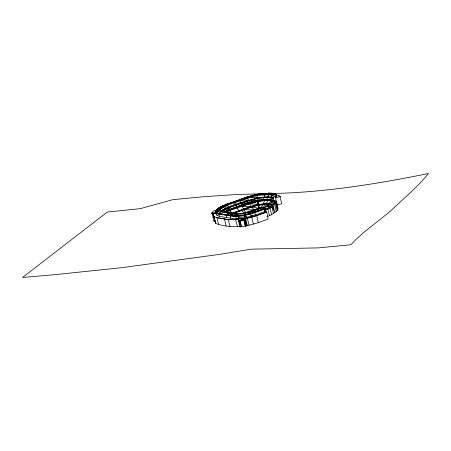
<?xml version="1.0" encoding="UTF-8"?>
<svg xmlns="http://www.w3.org/2000/svg" width="451" height="451" viewBox="0 0 451 451"><rect width="100%" height="100%" fill="white"/><g stroke="black" fill="none" stroke-linecap="round" stroke-linejoin="round"><path stroke-width="0.68" d="M272.06 207.009L271.575 205.019L273.447 203.762L274.687 202.195L275.696 202.014L276.982 207.325L276.209 203.469L276.548 202.183L275.854 201.208L273.227 200.081L272.319 200.413L273.238 204.218L272.528 204.483L270.476 203.931L268.187 205.555L267.668 206.49L267.821 207.099L269.783 207.618L269.636 207.009L267.668 206.49L272.004 205.335M266.896 216.762L271.626 214.659L277.218 210.747L278.092 208.587L276.548 202.183M245.203 217.083L244.628 214.687L244.983 213.024L253.124 210.893L261.417 207.81L264.647 208.334L264.511 210.183M237.705 218.718L236.318 218.915L235.602 215.961L244.651 214.732L244.893 213.678M258.293 222.698L268.182 219.028L266.637 211.902L256.709 215.595L258.293 222.698L245.35 226.176L243.782 219.564L245.35 226.176M267.015 199.359L266.891 200.481L269.816 200.565L271.694 201.253L272.156 200.695L271.412 199.81C255.283 197.831 239.69 205.87 225.021 211.463L225.145 211.97C237.429 206.716 250.249 201.856 263.655 200.667L263.694 199.551L261.202 199.827M264.827 194.494L264.224 197.476L271.22 197.363L273.577 198.277L271.412 200.086L272.032 200.188L272.156 200.695M276.7 194.99L278.741 195.525L280.381 196.523L280.082 196.952L281.74 203.796L277.286 204.94L275.55 197.769L276.333 195.187M273.109 198.395L270.848 197.527L264.01 197.634L263.373 199.505L269.591 199.646L271.474 200.329M268.537 194.883L267.838 197.262M219.654 209.85L221.266 210.741L221.385 211.237L225.162 209.044L226.329 205.679M267.55 197.425L266.665 199.556M269.816 200.565L270.042 199.449M278.476 195.976L278.741 195.525M271.575 205.019L272.427 204.985L274.394 203.66L275.696 202.014M272.393 194.787L271.102 196.867L271.22 197.363M215.832 211.045C218.137 206.445 223.758 205.96 227.935 204.055L228.161 204.98C225.077 206.417 221.176 207.392 219.406 210.589L219.18 209.664L220.736 207.68L226.633 204.089L227.935 204.055M218.476 211.412L216.317 212.41L215.899 211.034L216.672 209.833M215.911 211.378L216.593 209.777L219.823 208.666L220.049 209.591M256.704 194.392L246.889 197.155L222.287 205.989L246.872 197.093L256.777 194.736L266.834 193.8L269.157 193.135L273.165 193.259L276.175 194.539L272.517 194.917C264.63 192.211 255.644 195.368 247.875 197.307C238.974 202.104 226.131 201.693 219.209 209.783L215.899 211.034M271.141 200.915L271.536 200.317C264.235 198.981 256.698 200.966 249.696 202.978L249.572 202.465L259.331 200.035M224.446 212.111L227.124 210.594L228.888 207.629L248.777 200.768L257.645 198.344L264.01 197.634M246.359 216.536L244.949 218.171L237.44 218.944L238.607 217.647L246.359 216.536L244.949 218.171L246.838 225.968M270.848 197.527L269.591 199.646M274.411 194.714L272.613 197.262L272.731 197.758M268.266 200.391L265.853 203.987L270.431 204.297M271.412 199.81L270.859 199.748L272.319 197.916M269.63 204.906L263.221 204.703L260.503 207.962L258.711 208.165L243.179 213.498L242.801 213.188L240.157 214.101M273.577 198.277L273.458 197.78L276.254 194.866L275.431 194.364M253.947 209.833L243.754 209.8L251.557 207.133L253.947 209.833L253.186 210.69L245.818 212.584L243.754 209.8L232.71 213.616M266.524 212.19L251.714 217.365L245.648 218.605L245.896 217.117M238.072 219.141L239.955 226.938L240.422 226.419C232.158 227.016 223.397 226.43 215.646 223.375L213.408 214.608L212.928 214.355L213.329 213.915L215.307 213.639L216.164 212.703M216.61 209.845L217.765 208.644M216.159 211.84L215.155 213.013L211.451 213.267L213.937 210.634L216.491 210.273M220.342 211.745C230.873 203.705 245.158 201.98 257.498 197.713C262.662 197.639 268.554 195.396 273.458 197.78M215.059 221.447L215.443 221.035L213.943 221.249L212.055 213.453M247.295 225.461L245.57 218.273L245.648 218.605M239.323 220.477L240.406 224.807L239.323 220.477L238.957 220.528L240.011 224.897L240.406 224.807M239.955 226.938L241.398 226.735L239.808 220.156L243.782 219.564M239.864 220.246L243.816 219.688M239.943 220.364L243.906 219.789M241.398 226.735L240.011 220.477L243.963 219.925M240.011 224.897L238.985 220.494L239.351 220.443M244.769 219.722L245.829 224.085L245.462 224.141L244.403 219.778L244.803 219.688M213.943 221.249L214.738 220.697M271.085 200.971L268.221 203.863C255.503 203.204 243.816 209.518 231.938 213.064L230.811 213.532M260.655 208.599L260.503 207.962L262.352 207.855L266.062 204.534M272.579 201.287L269.343 204.156L268.272 204.061M235.602 215.961L237.919 214.022L245.011 213.148L249.753 212.049L261.45 207.928L264.664 208.401L254.623 212.111L253.124 210.893L254.629 212.06L255.345 215.014L245.338 217.641M230.726 218.205L219.479 216.412L218.763 213.458L226.098 214.744L228.634 212.911L237.919 214.022L235.664 216.001L230.01 215.251L230.726 218.205L236.318 218.915M216.255 212.432L218.78 213.52L226.165 214.783L227.163 214.084M269.394 204.359L273.295 201.727M235.619 216.023L230.027 215.313C239.284 211.694 220.877 213.599 219.552 210.91L219.18 209.664L215.815 210.983L216.954 215.319L219.479 216.412M268.497 204.607L263.581 207.894L262.352 207.855M225.145 211.97L225.686 212.376L227.349 211.513L229.942 209.788L229.818 209.275L249.572 202.465M226.814 217.698L226.098 214.744L230.078 215.29L231.137 214.591M217.709 208.65L222.281 205.921L222.371 206.316M265.853 203.987C253.992 204.286 243.145 209.884 231.989 213.261L230.596 211.643L227.676 212.872L226.752 210.561L230.049 209.365L228.888 207.629L221.802 211.198L223.882 212.195L225.461 211.451M218.763 213.458L221.571 211.671L228.668 213.035M219.941 212.816L218.831 213.498L216.238 212.365L216.954 215.319M264.709 210.623L272.483 206.834L273.712 210.29L272.427 204.985M268.43 205.605L264.23 208.063L264.382 208.695L267.691 209.563L267.533 208.931L263.581 207.894L263.739 208.525M267.533 208.931L269.783 207.618M271.006 207.59L269.636 207.009L272.049 205.769M216.238 212.365L219.524 210.786L221.599 211.795M264.269 210.555L271.632 206.868L272.483 206.834M216.333 212.759L218.859 213.853L230.157 215.623M225.162 209.044C237.908 204.5 250.604 198.637 264.224 197.476M226.752 210.561L229.818 209.275M227.349 211.513L230.269 210.284L230.596 211.643M263.294 194.133L265.025 193.468L269.157 193.135M257.431 201.09L259.319 208.774L257.566 201.073M259.421 208.745L253.236 210.893L245.818 212.584M258.868 208.807L253.236 210.899L258.711 208.165L258.034 205.278L251.557 207.133L258.711 208.165L258.868 208.796M264.647 208.334L254.629 212.06L244.639 214.749M264.822 209.05L250.598 214.056L244.797 215.398L235.777 216.672L218.932 214.169L216.412 213.081L215.815 210.983M255.345 215.014L264.872 211.474L264.331 209.236M265.137 193.772L265.041 193.378L263.26 194.015L263.485 194.933L270.403 194.826L272.714 195.717L272.489 194.793L270.177 193.902L266.834 193.8L267.06 194.725M242.046 199.195L243.89 198.553M240.321 199.911L239.532 199.731L247.875 197.307L246.872 197.093L256.681 194.308L256.777 194.702L247.847 197.183L226.729 204.483L226.633 204.089M228.161 204.98L248.073 198.107L256.997 195.661L263.485 194.933M230.049 209.365C241.093 205.989 251.782 200.672 263.435 199.748M230.258 210.369L249.493 203.734L258.367 201.304L264.726 200.599L263.034 204.156M232.451 213.498C244.414 209.85 256.23 203.649 269.055 204.371M241.15 214L243.179 213.498M218.583 209.208L219.857 208.79M254.646 212.122L250.44 213.408L249.978 212.5M250.931 215.99L252.881 215.392M245.457 218.402L256.709 215.595M239.582 200.052L239.498 199.652L247.847 197.183L248.073 198.107M269.636 207.009L272.291 206.27M241.939 205.092L242.057 205.605L258.344 201.259L258.209 200.684M252.509 206.073L258.434 204.529M275.55 197.769L280.381 196.523M246.906 197.172L250.863 196.247M254.167 195.475L256.805 194.855M244.628 214.687L250.423 213.346L251.139 216.3M226.098 214.744L232.693 213.419M226.165 214.783L228.787 214.287M222.873 205.904L224.491 205.633M230.01 215.251L237.919 214.022M230.078 215.29L232.699 214.907M211.451 213.267L215.352 212.72L215.307 213.639M244.374 213.238L237.948 214.146L233.376 213.616M237.44 218.944L245.169 217.856M241.499 226.627L245.451 226.069M249.753 202.572L241.212 203.378L242.086 205.211M265.041 193.378L256.681 194.308L256.997 195.661M256.698 194.375L265.058 193.445M258.034 205.278L263.221 204.703M238.19 219.637L228.296 219.643L216.514 217.602C223.758 218.977 231.188 220.302 238.573 219.372M272.489 194.793L276.159 194.471L276.875 197.425L275.64 196.675M259.229 204.946L258.062 200.092L248.777 200.768L249.696 202.33M263.655 200.667L267.088 200.458M263.993 203.846L268.272 203.762M272.917 193.502C325.306 192.357 377.183 183.89 428.45 173.522C417.553 187.159 403.904 198.181 391.389 210.256C377.949 221.83 362.886 231.605 350.867 244.752L318.175 247.903L251.246 249.166L219.4 254.403L121.488 267.708L55.456 274.603L22.55 277.478L107.282 212.06L140.278 208.655L172.846 199.652L205.075 196.58L237.576 194.46L262.51 193.812M264.5 208.734L264.743 208.728C253.789 212.816 241.995 217.602 230.106 215.646M241.781 205.724L241.928 206.344L251.449 206.569M241.026 200.114L248.507 200.182L248.631 200.678M249.138 197.577L257.498 197.713L257.617 198.209M269.134 193.225L273.182 193.321M249.347 203.113L249.493 203.734L259.094 204.388M246.866 197.093L247.847 197.183M239.498 199.652L240.293 199.787L240.518 200.718M264.207 211.31L266.637 211.902M273.126 193.344L274.941 193.783M272.319 200.413L274.851 201.501L275.465 202.674L275.217 201.208L273.43 199.573L274.343 203.328M258.818 210.555L257.622 209.901M242.801 213.188L243.134 213.312M212.928 214.355L213.526 216.311L216.942 217.81L218.6 224.649M213.526 216.311L213.994 216.531L215.646 223.375M224.119 218.932L224.513 219.135L226.171 225.974M227.924 219.445L228.296 219.643L229.954 226.481M274.879 193.806L276.108 194.556M270.859 199.748L271.412 200.086M223.561 210.059L225.404 211.209M235.574 219.688L237.53 226.723M220.776 207.95L223.076 209.563L223.194 210.065M225.472 209.067L227.067 210.346M241.454 210.594L244.436 213.064M223.053 206.772L225.043 208.548M215.99 211.694L216.92 212.68M238.607 217.647L238.996 218.109M227.524 210.803L227.834 211.186M236.036 205.166L237.136 206.654M249.493 203.734L251.399 206.366M234.34 202.567L235.726 204.596M227.191 205.036L228.702 207.561M247.3 218.143L249.099 225.196M237.091 207.319L237.418 207.821M229.942 209.788L230.269 210.284M241.928 206.344L243.641 209.241M247.34 198.068L248.507 200.182M249.696 202.978L249.978 203.497L242.311 206.13L242.057 205.605M250.423 213.346L249.753 212.049M239.926 200.639L241.088 203.283M244.797 215.398L245.288 216.627M275.02 194.116L274.924 193.721L271.671 194.296L271.897 195.215M275.854 201.208L276.322 203.13M276.333 203.266L277.884 209.67M273.261 193.654L273.165 193.259L270.177 193.902L270.403 194.826M275.273 202.708L277.218 210.747M274.394 203.66L276.339 211.699M272.973 204.647L274.918 212.686M271.964 207.15L273.515 213.554M270.081 208.255L271.626 214.659M267.922 209.298L269.467 215.702M266.344 203.705L266.485 204.292M263.401 203.88L263.542 204.466M257.465 201.112L259.319 208.774M251.196 206.417L251.337 206.998M253.366 224.203L251.692 217.123M243.427 209.078L243.568 209.659M239.137 210.792L236.606 207.511M238.81 210.668L238.951 211.254M239.836 220.122L239.994 220.5M235.309 202.51L235.084 201.586L233.798 201.687M224.457 205.515L224.683 206.44M222.743 207.443L222.518 206.519L219.908 207.223M220.962 208.604L220.736 207.68L217.692 208.582L217.788 208.976M213.582 215.916L214.242 218.645M256.935 195.368L257.498 197.713M257.645 198.344L258.062 200.092M229.638 212.043L229.672 213.351"/></g></svg>
